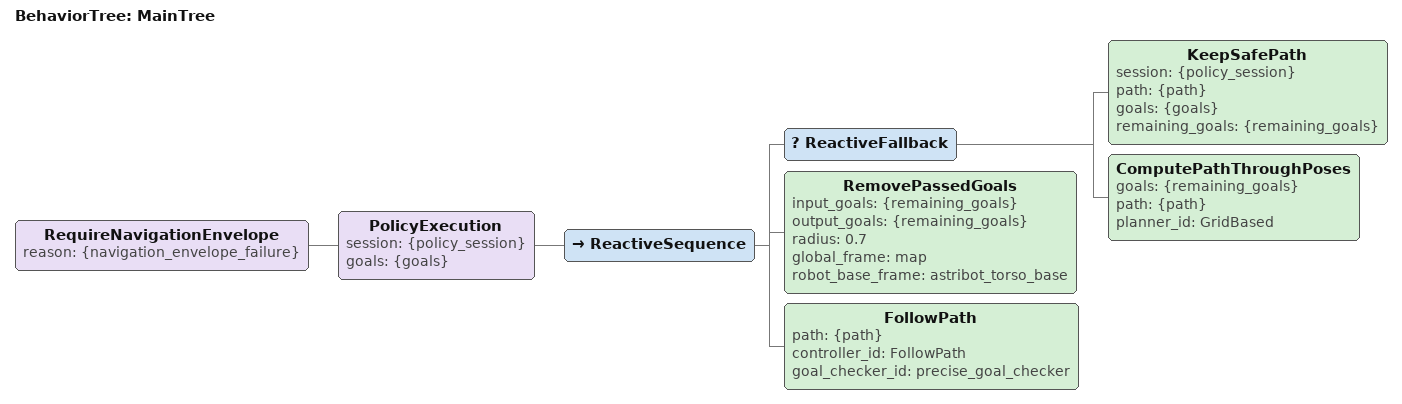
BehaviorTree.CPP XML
<root main_tree_to_execute="MainTree">
  <BehaviorTree ID="MainTree">
    <RequireNavigationEnvelope reason="{navigation_envelope_failure}">
    <PolicyExecution session="{policy_session}" goals="{goals}">
    <ReactiveSequence>
      <ReactiveFallback>
        <KeepSafePath session="{policy_session}" path="{path}" goals="{goals}" remaining_goals="{remaining_goals}"/>
        <ComputePathThroughPoses goals="{remaining_goals}" path="{path}" planner_id="GridBased"/>
      </ReactiveFallback>
      <RemovePassedGoals input_goals="{remaining_goals}" output_goals="{remaining_goals}" radius="0.7" global_frame="map" robot_base_frame="astribot_torso_base"/>
      <FollowPath path="{path}" controller_id="FollowPath" goal_checker_id="precise_goal_checker"/>
    </ReactiveSequence>
    </PolicyExecution>
    </RequireNavigationEnvelope>
  </BehaviorTree>
</root>
